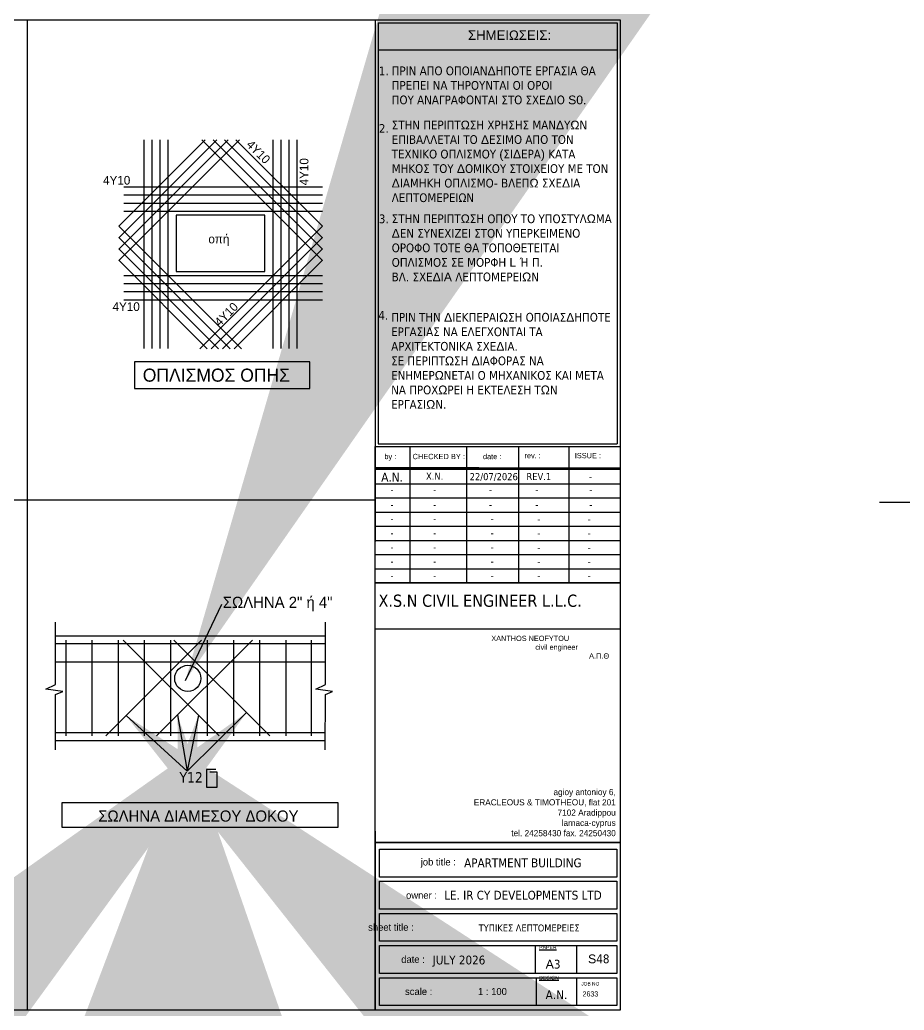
# Model space of a CAD drawing. Header units: millimetres. Extents: x -2171 to 1563, y -1758 to -1505.
# Drawn here: x 1315.65 to 1340.99, y -1620 to -1591.6 of the extents above; entities that cross this region are included whole.
import ezdxf

# ---------------------------------------------------------------- set-up
doc = ezdxf.new("R2010")
doc.units = ezdxf.units.MM
doc.linetypes.add('105XCIV$0$HIDDEN', pattern=[0.375, 0.25, -0.125])
for name, color, linetype in [('-S-A3 PAGE', 3, 'Continuous'), ('-S-TEXTLINE', 3, 'Continuous'), ('-S-TOMES', 7, 'Continuous'), ('-S_TEXT', 3, 'Continuous'), ('1', 3, 'Continuous'), ('ANOIGMATA', 7, 'Continuous'), ('BLUE', 5, 'Continuous'), ('dim', 2, 'Continuous'), ('pinakaki', 153, 'Continuous'), ('SLABBAR_LINE', 9, 'Continuous'), ('TITLE', 7, 'Continuous')]:
    doc.layers.add(name, color=color, linetype=linetype)
doc.layers.add('TEXT', color=20, linetype='Continuous', lineweight=13)
doc.styles.add('105XCIV$0$GREEK', font='arial.ttf')
doc.styles.add('GR-SIMPL', font='GR-SIMPL.shx', dxfattribs={"width": 0.8})
doc.styles.get("Standard").update_dxf_attribs({"font": 'tahoma.ttf'})
doc.styles.add('ugsimpl', font='ugsimpl.shx')
doc.dimstyles.new('105XCIV$0$ANAPTYGMATA$7', dxfattribs={"dimtxt": 50, "dimasz": 50, "dimexe": 30, "dimexo": 30, "dimgap": 30, "dimtad": 0, "dimtih": 1, "dimtoh": 1, "dimdec": 0, "dimzin": 0, "dimdsep": 46, "dimtxsty": '105XCIV$0$GREEK', "dimcen": 50, "dimadec": 0, "dimazin": 0, "dimtfac": 30, "dimtofl": 0, "dimtmove": 0, "dimatfit": 3, "dimfxl": 1, "dimtolj": 1, "dimtzin": 0, "dimarcsym": 0})

# ---------------------------------------------------------------- blocks, each defined once
blk = doc.blocks.new('PINAKAKI 1')
at = {"layer": '-S-A3 PAGE', "ltscale": 5}
blk.add_line((8.215049830978387, -1.284679346659686), (1.360234644118464, -1.28467934668879), dxfattribs=at)
at = {"color": 0}
for p, q in [((1.277734644114389, -0.4147102576389443), (1.277734644099837, -15.37355417956132)), ((1.277734644114389, -0.4147102576389443), (8.297549830982462, -0.4147102576389443)), ((1.360234644118464, -0.4972102576284669), (1.360234644031152, -12.57059950754046)), ((1.360234644118464, -0.4972102576284669), (8.215049830978387, -0.4972102576284669)), ((8.215049830978387, -0.4972102576284669), (8.215049830949283, -12.57059950759867)), ((8.297549830982462, -0.4147102576389443), (8.29664032504661, -12.65309950755909)), ((1.276825138178538, -12.65309950755909), (8.29664032504661, -12.6530995076173)), ((1.359325138182612, -12.57059950754046), (8.214140325042536, -12.57059950759867)), ((2.267331377486698, -12.65309969257214), (2.267331377486698, -16.56325703841867)), ((3.907484410068719, -16.56325703841867), (3.907484410068719, -12.65309969257214)), ((5.393759479251457, -16.56325703841867), (5.393759479251457, -12.65309969257214)), ((6.835255487356335, -16.56325703841867), (6.835255487356335, -12.65309969257214)), ((4.250928236186155, -13.26247486335342), (1.278644150035689, -13.26247486335342)), ((1.278644150035689, -13.26247486335342), (8.297549830982462, -13.26247486335342)), ((8.297549830982462, -13.31325612758519), (1.278644150035689, -13.31325612758519)), ((8.297549830982462, -13.26247486335342), (8.297549830982462, -13.31325612758519)), ((8.297549830982462, -17.89253914728761), (1.278644150035689, -17.89253914728761)), ((1.278644150035689, -23.68117786062066), (1.278644150035689, -28.81471025760402)), ((1.401294354029233, -24.99585485889111), (1.401294354029233, -24.19705672227428)), ((1.401294354029233, -25.91730319955968), (1.401294354029233, -25.11850506294286)), ((1.401294354029233, -26.83875154022826), (1.401294354029233, -26.03995340358233)), ((1.401294354029233, -27.76019988086773), (1.401294354029233, -26.9614017442218)), ((1.401294354029233, -28.68164822153631), (1.401294354029233, -27.88285008489038))]:
    blk.add_line(p, q, dxfattribs=at)
at = {"color": 3}
blk.add_line((8.297549830982462, -14.47775891766651), (8.297549830982462, -16.56325703841867), dxfattribs=at)
at = {"color": 0}
for points in [[(1.278644150035689, -12.65309950755909), (8.297549830982462, -12.65309950755909), (8.297549830982462, -16.56325703841867), (1.278644150035689, -16.56325703841867)], [(1.278644150035689, -12.65309950755909), (8.297549830982462, -12.65309950755909), (8.297549830982462, -16.56325703841867), (1.278644150035689, -16.56325703841867)], [(1.278644150035689, -16.56325703841867), (8.297549830982462, -16.56325703841867), (8.297549830982462, -24.01028216141276), (1.278644150035689, -24.01028216141276)], [(1.278644150035689, -24.01028216141276), (8.297549830982462, -24.01028216141276), (8.297549830982462, -28.81471025760402), (1.278644150035689, -28.81471025760402)]]:
    blk.add_lwpolyline(points, close=True, dxfattribs=at)
for points in [[(1.278644150035689, -13.71950624143938), (8.297549830982462, -13.71950624143938)], [(1.278644150035689, -14.12575635529356), (8.297549830982462, -14.12575635529356)], [(1.278644150035689, -14.53200646914775), (8.297549830982462, -14.53200646914775)], [(1.278644150035689, -14.93825658300193), (8.297549830982462, -14.93825658300193)], [(1.278644150035689, -15.34450669685612), (8.297549830982462, -15.34450669685612)], [(1.278644150035689, -15.7507568107103), (8.297549830982462, -15.7507568107103)], [(1.278644150035689, -16.15700692456448), (8.297549830982462, -16.15700692456448)], [(1.401294354029233, -24.19705672227428), (8.201533783387276, -24.19705672227428), (8.201533783387276, -24.99585485889111), (1.401294354029233, -24.99585485889111)], [(1.401294354029233, -25.11850506294286), (8.201533783387276, -25.11850506294286), (8.201533783387276, -25.91730319955968), (1.401294354029233, -25.91730319955968)], [(1.401294354029233, -26.03995340358233), (8.201533783387276, -26.03995340358233), (8.201533783387276, -26.83875154022826), (1.401294354029233, -26.83875154022826)], [(1.401294354029233, -26.9614017442218), (8.201533783387276, -26.9614017442218), (8.201533783387276, -27.76019988086773), (1.401294354029233, -27.76019988086773)], [(5.866487868333934, -26.9614017442218), (5.866487868333934, -27.76019988086773)], [(7.044135841031675, -26.9614017442218), (7.044135841031675, -27.76019988086773)], [(1.401294354029233, -27.88285008489038), (8.201533783387276, -27.88285008489038), (8.201533783387276, -28.68164822153631), (1.401294354029233, -28.68164822153631)], [(5.886737811815692, -27.88285008489038), (5.886737811815692, -28.68164816874196)], [(7.044135841031675, -27.88285008489038), (7.044135841031675, -28.68164822153631)]]:
    blk.add_lwpolyline(points, dxfattribs=at)
blk.add_lwpolyline([(1.278644150035689, -16.56325703841867), (8.297549830982462, -16.56325703841867)])
at = {"layer": '-S_TEXT', "color": 3}
for s, p in [('1.', (1.382054880916257, -2.005452936253278)), ('2.', (1.382054880916257, -3.655488722230075)), ('3.', (1.382054880916257, -6.247921562549891)), ('4.', (1.366060076514259, -9.016559937794227))]:
    blk.add_text(s, height=0.25, dxfattribs=at).set_placement(p)
at = {"layer": '-S_TEXT', "color": 3, "char_height": 0.25, "attachment_point": 1}
for s, insert in [('ΠΡΙΝ ΑΠΟ ΟΠΟΙΑΝ{\\fArial|b0|i0|c186|p34;Δ}ΗΠΟΤΕ ΕΡΓΑΣΙΑ ΘΑ ΠΡΕΠΕΙ ΝΑ ΤΗΡΟΥΝΤΑΙ ΟΙ ΟΡΟΙ\\PΠΟΥ ΑΝΑΓΡΑΦΟΝΤΑΙ ΣΤΟ ΣΧΕ{\\fArial|b0|i0|c186|p34;Δ}ΙΟ {\\fArial|b0|i0|c186|p34;S0.}', (1.7507232450007, -1.75309548995574)), ('ΣΤΗΝ ΠΕΡΙΠΤ{\\fArial|b0|i0|c186|p34;Ω}ΣΗ ΧΡΗΣΗΣ ΜΑΝ{\\fArial|b0|i0|c186|p34;Δ}Υ{\\fArial|b0|i0|c186|p34;Ω}Ν ΕΠΙΒΑΛΛΕΤΑΙ ΤΟ {\\fArial|b0|i0|c186|p34;Δ}ΕΣΙΜΟ ΑΠΟ ΤΟΝ ΤΕΧΝΙΚΟ ΟΠΛΙΣΜΟΥ {\\fArial|b0|i0|c186|p34;(}ΣΙ{\\fArial|b0|i0|c186|p34;Δ}ΕΡΑ{\\fArial|b0|i0|c186|p34;) }ΚΑΤΑ ΜΗΚΟΣ ΤΟΥ {\\fArial|b0|i0|c186|p34;Δ}ΟΜΙΚΟΥ ΣΤΟΙΧΕΙΟΥ ΜΕ ΤΟΝ {\\fArial|b0|i0|c186|p34;Δ}ΙΑΜΗΚΗ ΟΠΛΙΣΜΟ{\\fArial|b0|i0|c186|p34;- }ΒΛΕΠ{\\fArial|b0|i0|c186|p34;Ω }ΣΧΕ{\\fArial|b0|i0|c186|p34;Δ}ΙΑ ΛΕΠΤΟΜΕΡΕΙΩΝ', (1.7507232450007, -3.306201071682153)), ('ΣΤΗΝ ΠΕΡΙΠΤ{\\fArial|b0|i0|c186|p34;Ω}ΣΗ ΟΠΟΥ ΤΟ ΥΠΟΣΤΥΛ{\\fArial|b0|i0|c186|p34;Ω}ΜΑ {\\fArial|b0|i0|c186|p34;Δ}ΕΝ ΣΥΝΕΧΙΖΕΙ ΣΤΟΝ ΥΠΕΡΚΕΙΜΕΝΟ ΟΡΟΦΟ ΤΟΤΕ ΘΑ ΤΟΠΟΘΕΤΕΙΤΑΙ ΟΠΛΙΣΜΟΣ ΣΕ ΜΟΡΦΗ {\\fArial|b0|i0|c186|p34;L }Ή Π{\\fArial|b0|i0|c186|p34;.  \\P}ΒΛ{\\fArial|b0|i0|c186|p34;. }ΣΧΕ{\\fArial|b0|i0|c186|p34;Δ}Ι{\\fArial|b0|i0|c186|p34;A }ΛΕΠΤΟΜΕΡΕΙ{\\fArial|b0|i0|c186|p34;Ω}Ν', (1.7507232450007, -5.995564116252353)), ('ΠΡΙΝ ΤΗΝ {\\fArial|b0|i0|c186|p34;Δ}ΙΕΚΠΕΡΑΙ{\\fArial|b0|i0|c186|p34;Ω}ΣΗ ΟΠΟΙΑΣ{\\fArial|b0|i0|c186|p34;Δ}ΗΠΟΤΕ ΕΡΓΑΣΙΑΣ ΝΑ ΕΛΕΓΧΟΝΤΑΙ ΤΑ ΑΡΧΙΤΕΚΤΟΝΙΚΑ ΣΧΕ{\\fArial|b0|i0|c186|p34;Δ}ΙΑ{\\fArial|b0|i0|c186|p34;.\\P}ΣΕ ΠΕΡΙΠΤ{\\fArial|b0|i0|c186|p34;Ω}ΣΗ {\\fArial|b0|i0|c186|p34;Δ}ΙΑΦΟΡΑΣ ΝΑ ΕΝΗΜΕΡ{\\fArial|b0|i0|c186|p34;Ω}ΝΕΤΑΙ Ο ΜΗΧΑΝΙΚΟΣ ΚΑΙ ΜΕΤΑ ΝΑ ΠΡΟΧ{\\fArial|b0|i0|c186|p34;Ω}ΡΕΙ Η ΕΚΤΕΛΕΣΗ Τ{\\fArial|b0|i0|c186|p34;Ω}Ν ΕΡΓΑΣΙ{\\fArial|b0|i0|c186|p34;Ω}Ν{\\fArial|b0|i0|c186|p34;.}', (1.734728440613253, -8.81917511386564))]:
    blk.add_mtext_dynamic_manual_height_columns(s, width=6.386214127938729, gutter_width=1, heights=[0], dxfattribs=dict(at, insert=insert))
at = {"layer": 'ANOIGMATA', "attachment_point": 1}
for s, insert, char_height, width in [('\\pi4.5494;{\\fBankGothic Lt BT|b0|i0|c0|p34;\\H1.5x;\\C7;XANTHOS NEOFYTOU\\P\\pi5.8103;civil engineer\\P\\pi7.351;\\fArial|b0|i0|c161|p34;Α.Π.Θ}', (0.05653077152965125, -18.07663004804635), 0.1009375, 7.917104010298632), ('\\pxqr;{\\fBankGothic Lt BT|b0|i0|c161|p34;\\H1.1667x;\\C0;agioy antonioy 6,\\PERACLEOUS & TIMOTHEOU, flat 201\\P7102 Aradippou\\Plarnaca-cyprus\\Ptel. 24258430 fax. 24250430}', (0.1139586114295525, -22.47125331067946), 0.1514062499999999, 8.058410240375451), ('\\pxqr;{\\fBankGothic Lt BT|b0|i0|c0|p34;\\H1.5x;\\C7; \\H1.3333x; job title :}', (0.2498650085180998, -24.46313678918523), 0.1009375, 3.338181015059476), ('\\A1;\\pxql;{\\H0.99983x;\\C7;APARTMENT BUILDING   \\H0.75013x; }', (3.826738483199733, -24.46370302935247), 0.25234375, 5.347582980680955), ('\\pxqr;{\\fBankGothic Lt BT|b0|i0|c0|p34;\\H1.5x;\\C7; \\H1.3333x; owner :}', (-0.2911460431059822, -25.41891004846548), 0.1009375, 3.338181015059476), ('\\A1;{\\C7;LE. IR CY DEVELOPMENTS LTD  }', (3.254700103541836, -25.38994289509719), 0.2523, 5.347582980680955), ('{\\fBankGothic Lt BT|b0|i0|c0|p34;\\C7;     sheet title :}', (0.7009114360407693, -26.33489911165088), 0.201875, 3.338181015059476), ('\\pxi8.03;{\\fBankGothic Lt BT|b0|i0|c161|p34;\\H0.5x;\\L\\C7;PAPER\\H2x;\\l }', (4.270674716710346, -26.95495576958638), 0.2125, 3.513874752694186), ('\\pxqr;{\\fBankGothic Lt BT|b0|i0|c0|p34;\\C7; date :}', (-0.6399423087423202, -27.25634745231946), 0.201875, 3.338181015059476), ('{\\fTahoma|b0|i0|c0|p34;\\C7;JULY 2026}', (2.927462876905338, -27.24977291846881), 0.25234375, 4.57510697880548), ('\\pxi8.03;{\\fBankGothic Lt BT|b0|i0|c0|p34;\\H0.5x;\\L\\C7;DESIGN\\H2x;\\l }', (4.270674716710346, -27.83060881358688), 0.2125, 3.513874752694186), ('\\pxi8.03;{\\fBankGothic Lt BT|b0|i0|c0|p34;\\C7;JOB NO}', (6.371735449705739, -28.00585757667432), 0.1009375, 3.338181015059476), ('\\pxqr;{\\fBankGothic Lt BT|b0|i0|c0|p34;\\C7; scale :}', (-0.4251816063624574, -28.17779579295893), 0.201875, 3.338181015059476), ('\\pxi8.03;{\\fBankGothic Lt BT|b0|i0|c161|p34;\\C7;2\\fBankGothic Lt BT|b0|i0|c0|p34;633}', (6.041196215534001, -28.27493570459774), 0.14671265625, 4.852046105388949)]:
    blk.add_mtext(s, dxfattribs=dict(at, insert=insert, char_height=char_height, width=width))
at = {"layer": 'ANOIGMATA', "char_height": 0.2523437499999999, "attachment_point": 1}
for s, insert in [('{\\fArial|b0|i0|c186|p34;A}3', (6.162764434702694, -27.36895605147583)), ('A{\\fArial|b0|i0|c186|p34;.}N{\\fArial|b0|i0|c186|p34;.}', (6.162764434702694, -28.24460909547633))]:
    blk.add_mtext_dynamic_manual_height_columns(s, width=10.89315710454935, gutter_width=1, heights=[0], dxfattribs=dict(at, insert=insert))
at = {"layer": 'pinakaki', "ltscale": 0.005, "insert": (3.937479618296493, -0.7201367884699721), "char_height": 0.2695536878281153, "width": 6.674672244778185, "attachment_point": 1}
blk.add_mtext('{\\fArial|b0|i0|c161|p34;ΣΗΜΕΙΩΣΕΙΣ:}', dxfattribs=at)
at = {"layer": 'TEXT', "insert": (16.19036627710739, -12.36635546636535), "char_height": 0.2539063211588655, "width": 1.267534205505906, "attachment_point": 1}
blk.add_mtext('{\\fTahoma|b0|i0|c0|p34;\\H0.8x;\\C7; }', dxfattribs=at)
at = {"layer": 'TEXT', "color": 0, "attachment_point": 1}
for s, insert, char_height, width in [('\\pxqc;{\\fBankGothic Lt BT|b0|i0|c161|p34;\\C7;by :}', (1.252453979235725, -12.86112221638905), 0.1523437926953193, 0.9175081833359864), ('\\pxqc;{\\fArial|b0|i0|c186|p34;\\C7;CHECKED BY\\fBankGothic Lt BT|b0|i0|c161|p34; :}', (1.828248125282698, -12.86112221638905), 0.1523437926953193, 2.539063211588655), ('\\pxqc;{\\fBankGothic Lt BT|b0|i0|c0|p34;\\C7;date :}', (3.359059171853005, -12.86112221638905), 0.1523437926953193, 2.539063211588655), ('{\\fBankGothic Lt BT|b0|i0|c161|p34;\\C7;rev\\fBankGothic Lt BT|b0|i0|c0|p34;.\\fBankGothic Lt BT|b0|i0|c161|p34; :}', (5.556728185809334, -12.83478918147739), 0.1523437926953193, 2.539063211588655), ('{\\fBankGothic Lt BT|b0|i0|c0|p34;\\C7;ISSUE\\fBankGothic Lt BT|b0|i0|c161|p34; :}', (6.998224193914211, -12.83478918147739), 0.1523437926953193, 2.539063211588655), ('\\pxqc;{\\fTahoma|b0|i0|c0|p34;\\C7;A\\fTahoma|b0|i0|c161|p34;.\\fTahoma|b0|i0|c0|p34;N\\fTahoma|b0|i0|c161|p34;.}', (1.252453979235725, -13.40154880576301), 0.2539063211588655, 1.015625284635462), ('\\pxqc;{\\fTahoma|b0|i0|c0|p34;\\H0.8x;\\C7;X.N.}', (1.7118650245975, -13.40154880576301), 0.2539063211588655, 2.539063211588655), ('{\\C7;22/07/2026}', (3.984477050020359, -13.41321627420257), 0.2031250569270924, 1.353071135829669), ('\\pxqc;{\\fTahoma|b0|i0|c0|p34;\\H0.8x;\\C7;REV.1}', (5.333417571586324, -13.41035083268071), 0.2539063211588655, 1.267534205505906), ('\\pxqc;{\\fTahoma|b0|i0|c0|p34;\\H0.8x;\\C7; \\fTahoma|b0|i0|c161|p34;-}', (6.774913579691201, -13.41035083268071), 0.2539063211588655, 1.267534205505906), ('\\pxqc;{\\fTahoma|b0|i0|c0|p34;\\H0.8x;\\C7;-}', (1.252453979235725, -13.790155141789), 0.2539063211588655, 1.015625284635462), ('\\pxqc;{\\fTahoma|b0|i0|c0|p34;\\H0.8x;\\C7;-}', (1.7118650245975, -13.790155141789), 0.2539063211588655, 2.539063211588655), ('\\pxqc;{\\fTahoma|b0|i0|c0|p34;\\H0.8x;\\C7;   -}', (3.198140093780239, -13.790155141789), 0.2539063211588655, 2.539063211588655), ('\\pxqc;{\\fTahoma|b0|i0|c0|p34;\\H0.8x;\\C7;-}', (4.639636101885117, -13.790155141789), 0.2539063211588655, 2.539063211588655), ('\\pxqc;{\\fTahoma|b0|i0|c0|p34;\\H0.8x;\\C7;-}', (6.185657317866571, -13.790155141789), 0.2539063211588655, 2.539063211588655), ('\\pxqc;{\\fTahoma|b0|i0|c0|p34;\\H0.8x;\\C7;-}', (1.252453979235725, -14.21404903347138), 0.2539063211588655, 1.015625284635462), ('\\pxqc;{\\fTahoma|b0|i0|c0|p34;\\H0.8x;\\C7;-}', (1.7118650245975, -14.21404903347138), 0.2539063211588655, 2.539063211588655), ('\\pxqc;{\\fTahoma|b0|i0|c0|p34;\\H0.8x;\\C7;   -}', (3.198140093780239, -14.21404903347138), 0.2539063211588655, 2.539063211588655), ('\\pxqc;{\\fTahoma|b0|i0|c0|p34;\\H0.8x;\\C7;-}', (4.639636101885117, -14.21404903347138), 0.2539063211588655, 2.539063211588655), ('\\pxqc;{\\fTahoma|b0|i0|c0|p34;\\H0.8x;\\C7;-}', (6.185657317866571, -14.21404903347138), 0.2539063211588655, 2.539063211588655), ('\\pxqc;{\\fTahoma|b0|i0|c0|p34;\\H0.8x;\\C7;-}', (1.252453979235725, -14.62029914732557), 0.2539063211588655, 1.015625284635462), ('\\pxqc;{\\fTahoma|b0|i0|c0|p34;\\H0.8x;\\C7;-}', (1.7118650245975, -14.62029914732557), 0.2539063211588655, 2.539063211588655), ('\\pxqc;{\\fTahoma|b0|i0|c0|p34;\\H0.8x;\\C7;-}', (3.359059171853005, -14.62029914732557), 0.2539063211588655, 2.539063211588655), ('\\pxqc;{\\fTahoma|b0|i0|c161|p34;\\H0.8x;\\C7;-}', (5.333417571586324, -14.62910117424326), 0.2539063211588655, 1.267534205505906), ('\\pxqc;{\\fTahoma|b0|i0|c161|p34;\\H0.8x;\\C7;-}', (6.774913579691201, -14.62910117424326), 0.2539063211588655, 1.267534205505906), ('\\pxqc;{\\fTahoma|b0|i0|c0|p34;\\H0.8x;\\C7;-}', (1.252453979235725, -15.02654926117975), 0.2539063211588655, 1.015625284635462), ('\\pxqc;{\\fTahoma|b0|i0|c0|p34;\\H0.8x;\\C7;-}', (1.7118650245975, -15.02654926117975), 0.2539063211588655, 2.539063211588655), ('\\pxqc;{\\fTahoma|b0|i0|c0|p34;\\H0.8x;\\C7;-}', (3.359059171853005, -15.02654926117975), 0.2539063211588655, 2.539063211588655), ('\\pxqc;{\\fTahoma|b0|i0|c161|p34;\\H0.8x;\\C7;-}', (5.333417571586324, -15.03535128809744), 0.2539063211588655, 1.267534205505906), ('\\pxqc;{\\fTahoma|b0|i0|c161|p34;\\H0.8x;\\C7;-}', (6.774913579691201, -15.03535128809744), 0.2539063211588655, 1.267534205505906), ('\\pxqc;{\\fTahoma|b0|i0|c0|p34;\\H0.8x;\\C7;-}', (1.252453979235725, -15.43279937503394), 0.2539063211588655, 1.015625284635462), ('\\pxqc;{\\fTahoma|b0|i0|c0|p34;\\H0.8x;\\C7;-}', (1.7118650245975, -15.43279937503394), 0.2539063211588655, 2.539063211588655), ('\\pxqc;{\\fTahoma|b0|i0|c0|p34;\\H0.8x;\\C7;-}', (3.359059171853005, -15.43279937503394), 0.2539063211588655, 2.539063211588655), ('\\pxqc;{\\fTahoma|b0|i0|c161|p34;\\H0.8x;\\C7;-}', (5.333417571586324, -15.44160140195163), 0.2539063211588655, 1.267534205505906), ('\\pxqc;{\\fTahoma|b0|i0|c161|p34;\\H0.8x;\\C7;-}', (6.774913579691201, -15.44160140195163), 0.2539063211588655, 1.267534205505906), ('\\pxqc;{\\fTahoma|b0|i0|c0|p34;\\H0.8x;\\C7;-}', (1.252453979235725, -15.83904948888812), 0.2539063211588655, 1.015625284635462), ('\\pxqc;{\\fTahoma|b0|i0|c0|p34;\\H0.8x;\\C7;-}', (1.7118650245975, -15.83904948888812), 0.2539063211588655, 2.539063211588655), ('\\pxqc;{\\fTahoma|b0|i0|c0|p34;\\H0.8x;\\C7;-}', (3.359059171853005, -15.83904948888812), 0.2539063211588655, 2.539063211588655), ('\\pxqc;{\\fTahoma|b0|i0|c161|p34;\\H0.8x;\\C7;-}', (5.333417571586324, -15.84785151580581), 0.2539063211588655, 1.267534205505906), ('\\pxqc;{\\fTahoma|b0|i0|c161|p34;\\H0.8x;\\C7;-}', (6.774913579691201, -15.84785151580581), 0.2539063211588655, 1.267534205505906), ('\\pxqc;{\\fTahoma|b0|i0|c0|p34;\\H0.8x;\\C7;-}', (1.252453979235725, -16.24529960274231), 0.2539063211588655, 1.015625284635462), ('\\pxqc;{\\fTahoma|b0|i0|c0|p34;\\H0.8x;\\C7;-}', (1.7118650245975, -16.24529960274231), 0.2539063211588655, 2.539063211588655), ('\\pxqc;{\\fTahoma|b0|i0|c0|p34;\\H0.8x;\\C7;-}', (3.359059171853005, -16.24529960274231), 0.2539063211588655, 2.539063211588655), ('\\pxqc;{\\fTahoma|b0|i0|c161|p34;\\H0.8x;\\C7;-}', (5.333417571586324, -16.25410162966), 0.2539063211588655, 1.267534205505906), ('\\pxqc;{\\fTahoma|b0|i0|c161|p34;\\H0.8x;\\C7;-}', (6.774913579691201, -16.25410162966), 0.2539063211588655, 1.267534205505906), ('X.S.N CIVIL ENGINEER L.L.C.\\P', (1.372943330658018, -16.89730905875331), 0.35, 6.922072355635464)]:
    blk.add_mtext(s, dxfattribs=dict(at, insert=insert, char_height=char_height, width=width))

msp = doc.modelspace()

# ---------------------------------------------------------------- linework, layer by layer
at = {"layer": '-S-TEXTLINE', "color": 7}
msp.add_lwpolyline([(1316.848707941608, -1614.750257216307), (1324.768259770164, -1614.750257216307), (1324.768259770164, -1614.054990270699), (1316.848707941608, -1614.054990270699)], close=True, dxfattribs=at)
at = {"layer": '-S-TOMES'}
for p, q in [((1316.674239596075, -1609.261192107107), (1324.40800195116, -1609.261192107107)), ((1316.674239596075, -1609.261192107107), (1324.40800195116, -1609.261192107107)), ((1316.663171733016, -1612.261192107107), (1324.396934087898, -1612.261192107107))]:
    msp.add_line(p, q, dxfattribs=at)
for points in [[(1316.669168776178, -1612.529713020602), (1316.67084183202, -1610.949779173883), (1316.877759629526, -1610.860391309019), (1316.392922335581, -1610.789280164463), (1316.674239596075, -1610.663956732198), (1316.674239596075, -1608.872665775008)], [(1316.669168776178, -1612.529713020602), (1316.67084183202, -1610.949779173883), (1316.877759629526, -1610.860391309019), (1316.392922335581, -1610.789280164463), (1316.674239596075, -1610.663956732198), (1316.674239596075, -1608.872665775008)], [(1324.402931131233, -1612.529713020602), (1324.404604187104, -1610.949779173883), (1324.611521984611, -1610.860391309019), (1324.126684690636, -1610.789280164463), (1324.40800195116, -1610.663956732198), (1324.40800195116, -1608.872665775008)]]:
    msp.add_lwpolyline(points, dxfattribs=at)
at = {"layer": '-S_TEXT', "color": 3, "linetype": 'Continuous', "ltscale": 0.5}
msp.add_lwpolyline([(1332.852727169186, -1619.999082737282), (1291.902727169174, -1619.999082737282), (1291.902727169174, -1591.599082737317), (1332.852727169186, -1591.599082737317)], close=True, dxfattribs=at)
at = {"color": 3}
for p, q in [((1315.853521956495, -1591.599082737317), (1315.853521956495, -1619.999082737282)), ((1325.832911982274, -1605.37601969103), (1291.902727169174, -1605.376019691059)), ((1340.284265497083, -1605.434696194271), (1374.214450310212, -1605.434696194271))]:
    msp.add_line(p, q, dxfattribs=at)
msp.add_lwpolyline([(1322.673194836534, -1598.816786173615), (1322.673194836534, -1597.1994109425), (1320.131605187489, -1597.1994109425), (1320.131605187489, -1598.816786173615)], close=True)
at = {"layer": '1', "color": 6}
for p, q in [((1321.289547164633, -1595.041370277409), (1318.483347411675, -1597.847570030252)), ((1321.616306305805, -1595.041370277409), (1318.483347411675, -1598.174329171306)), ((1321.943065446976, -1595.041370277409), (1318.483347411675, -1598.501088312245)), ((1320.962788023462, -1595.041370277409), (1318.483347411675, -1597.520810889197)), ((1319.207390770607, -1601.021801756695), (1319.207390770607, -1595.041370277409)), ((1319.438444375119, -1601.021801756695), (1319.438444375119, -1595.041370277409)), ((1319.66949797963, -1601.021801756695), (1319.66949797963, -1595.041370277409)), ((1319.90055158356, -1601.021801756695), (1319.90055158356, -1595.041370277409)), ((1320.861734578211, -1595.041370277409), (1324.321452612348, -1598.501088312245)), ((1321.188493718801, -1595.041370277409), (1324.321452612348, -1598.174329171306)), ((1321.51525285939, -1595.041370277409), (1324.321452612348, -1597.847570030252)), ((1321.842012000561, -1595.041370277409), (1324.321452612348, -1597.520810889197)), ((1322.904248441046, -1601.021801756695), (1322.904248441046, -1595.041370277409)), ((1323.135302045557, -1601.021801756695), (1323.135302045557, -1595.041370277409)), ((1323.366355649487, -1601.021801756695), (1323.366355649487, -1595.041370277409)), ((1323.597409253998, -1601.021801756695), (1323.597409253998, -1595.041370277409)), ((1318.631813001994, -1596.390723327291), (1324.321452612348, -1596.390723327291)), ((1318.631813001994, -1596.62177693157), (1324.321452612348, -1596.62177693157)), ((1318.631813001994, -1596.852830536081), (1324.321452612348, -1596.852830536081)), ((1318.631813001994, -1597.083884140477), (1324.321452612348, -1597.083884140477)), ((1322.002729419328, -1601.034490811522), (1318.483347411675, -1597.515108803869)), ((1320.802070604695, -1601.034490811522), (1324.321452612348, -1597.515108803869)), ((1321.674480235961, -1601.033000769676), (1318.483347411675, -1597.841867944808)), ((1321.130319788062, -1601.033000769676), (1324.321452612348, -1597.841867944808)), ((1321.346231053758, -1601.031510727596), (1318.483347411675, -1598.168627085863)), ((1321.458568970847, -1601.031510727596), (1324.321452612348, -1598.168627085863)), ((1321.017981870973, -1601.03002068575), (1318.483347411675, -1598.495386226918)), ((1321.786818154214, -1601.03002068575), (1324.321452612348, -1598.495386226918)), ((1318.631813001994, -1598.932312975638), (1324.321452612348, -1598.932312975638)), ((1318.631813001994, -1599.163366580033), (1324.321452612348, -1599.163366580033)), ((1318.631813001994, -1599.394420184544), (1324.321452612348, -1599.394420184544)), ((1318.631813001994, -1599.625473788823), (1324.321452612348, -1599.625473788823))]:
    msp.add_line(p, q, dxfattribs=at)
at = {"layer": '1', "color": 30}
for p, q in [((1316.968172448411, -1609.386192107107), (1316.968172448411, -1612.136192107107)), ((1316.968172448411, -1609.386192107107), (1316.968172448411, -1612.136192107107)), ((1317.711697968116, -1609.386192107107), (1317.711697968116, -1612.136192107107)), ((1317.711697968116, -1609.386192107107), (1317.711697968116, -1612.136192107107)), ((1318.108133233953, -1612.136192107107), (1320.858133233924, -1609.386192107107)), ((1318.461697968087, -1609.386192107107), (1318.461697968087, -1612.136192107107)), ((1321.360447758852, -1612.136192107107), (1318.610447758911, -1609.386192107107)), ((1319.211697968058, -1609.386192107107), (1319.211697968058, -1612.136192107107)), ((1319.561311223268, -1612.136192107107), (1322.311311223239, -1609.386192107107)), ((1319.961697968174, -1609.386192107107), (1319.961697968174, -1612.136192107107)), ((1322.813625748138, -1612.136192107107), (1320.063625748226, -1609.386192107107)), ((1321.020007641564, -1609.386192107107), (1321.020007641564, -1612.136192107107)), ((1321.770007641535, -1609.386192107107), (1321.770007641535, -1612.136192107107)), ((1322.520007641506, -1609.386192107107), (1322.520007641506, -1612.136192107107)), ((1323.270007641622, -1609.386192107107), (1323.270007641622, -1612.136192107107)), ((1324.002094307172, -1609.386192107107), (1324.002094307172, -1612.136192107107)), ((1316.663629643663, -1612.039122424205), (1324.397391998718, -1612.039122424205))]:
    msp.add_line(p, q, dxfattribs=at)
at = {"layer": '1'}
msp.add_line((1316.674239596075, -1609.48326179001), (1324.40800195116, -1609.48326179001), dxfattribs=at)
msp.add_line((1316.674239596075, -1609.48326179001), (1324.40800195116, -1609.48326179001), dxfattribs=at)
at = {"layer": '1', "linetype": '105XCIV$0$HIDDEN', "ltscale": 150}
msp.add_line((1316.674239596075, -1610.011192107107), (1324.40800195116, -1610.011192107107), dxfattribs=at)
msp.add_line((1316.674239596075, -1610.011192107107), (1324.40800195116, -1610.011192107107), dxfattribs=at)
at = {"layer": '1'}
msp.add_lwpolyline([(1321.262588833852, -1613.096845665888), (1321.001499186459, -1613.096845665888), (1321.001499186459, -1613.601431737625), (1321.305045078698, -1613.601431737625), (1321.305045078698, -1613.173729057889), (1321.09107045042, -1613.173729057889)], dxfattribs=at)
msp.add_circle((1320.460879491075, -1610.484501812985), 0.3750000000000001, dxfattribs=at)
at = {"layer": 'SLABBAR_LINE', "color": 7}
msp.add_lwpolyline([(1318.93378391891, -1602.173684017383), (1323.963777350436, -1602.173684017383), (1323.963777350436, -1601.411574811209), (1318.93378391891, -1601.411574811209)], close=True, dxfattribs=at)

# ---------------------------------------------------------------- block references
at = {"linetype": 'Continuous'}
msp.add_blockref('PINAKAKI 1', (1324.555177338203, -1591.184372479678), dxfattribs=at)

# ---------------------------------------------------------------- texts
at = {"layer": '-S_TEXT'}
msp.add_text('Y12', height=0.3, dxfattribs=at).set_placement((1320.224169664478, -1613.473404900345))
at = {"layer": 'ANOIGMATA', "attachment_point": 1}
for s, insert, char_height, width in [('{\\fTahoma|b0|i0|c161|p34;\\C7;ΤΥΠΙΚΕΣ ΛΕΠΤΟΜΕΡΕΙΕΣ}', (1328.798227974374, -1617.54114243717), 0.2, 4.57510697880548), ('\\pxqr;{\\fBankGothic Lt BT|b0|i0|c0|p34;\\C7; 1 : 100}', (1326.267644219275, -1619.362168272637), 0.201875, 3.338181015059476)]:
    msp.add_mtext(s, dxfattribs=dict(at, insert=insert, char_height=char_height, width=width))
at = {"layer": 'ANOIGMATA', "insert": (1331.933102737021, -1618.401935443719), "char_height": 0.2523, "attachment_point": 1}
msp.add_mtext_dynamic_manual_height_columns('{\\fArial|b0|i0|c186|p34;S}48', width=10.89315710454935, gutter_width=1, heights=[0], dxfattribs=at)
at = {"layer": 'BLUE', "color": 3, "style": 'GR-SIMPL'}
for s, p in [('ΣΩΛΗΝΑ 2" ή 4" ', (1321.465723771442, -1608.462125222315)), ('ΣΩΛΗΝΑ ΔΙΑΜΕΣΟΥ ΔΟΚΟΥ', (1317.895984253148, -1614.591842062189))]:
    msp.add_text(s, height=0.3194209620761608, dxfattribs=at).set_placement(p)
at = {"layer": 'dim', "color": 6, "style": 'ugsimpl'}
msp.add_text('οπή', height=0.25, dxfattribs=at).set_placement((1321.050797651696, -1598.009245260619))
at = {"layer": 'TITLE', "color": 2, "style": 'ugsimpl'}
for rotation, p in [(315, (1322.12035111821, -1595.199703834252)), (90, (1323.918572612165, -1596.347066080314)), (45, (1321.376444144698, -1600.40694763686))]:
    msp.add_text('4Y10', height=0.25, rotation=rotation, dxfattribs=at).set_placement(p)
for s, p in [(' 4Y10', (1317.940561598807, -1596.325592413195)), ('4Y10', (1318.304589178006, -1599.948978257598))]:
    msp.add_text(s, height=0.25, dxfattribs=at).set_placement(p)
at = {"layer": 'TITLE', "color": 7, "style": 'ugsimpl'}
msp.add_text('ΟΠΛΙΣΜΟΣ ΟΠΗΣ', height=0.375, dxfattribs=at).set_placement((1319.171324230556, -1601.976220114157, -24.26062846200001))

# ---------------------------------------------------------------- leaders
at = {"layer": '1'}
for points in [[(1320.391937027234, -1610.543399214774), (1321.440027991819, -1608.351409067633)], [(1318.691368781656, -1611.552956559288), (1320.442562309079, -1613.147464792011)], [(1320.164268283625, -1611.533235046605), (1320.442562309079, -1613.147464792011)], [(1322.144291180055, -1611.466857539082), (1320.442562309079, -1613.147464792011)], [(1320.765746151956, -1611.541490500298), (1320.442562309079, -1613.147464792011)]]:
    msp.add_leader(points, dimstyle='105XCIV$0$ANAPTYGMATA$7', override={"dimasz": 250}, dxfattribs=at)

doc.saveas('drawing.dxf')
